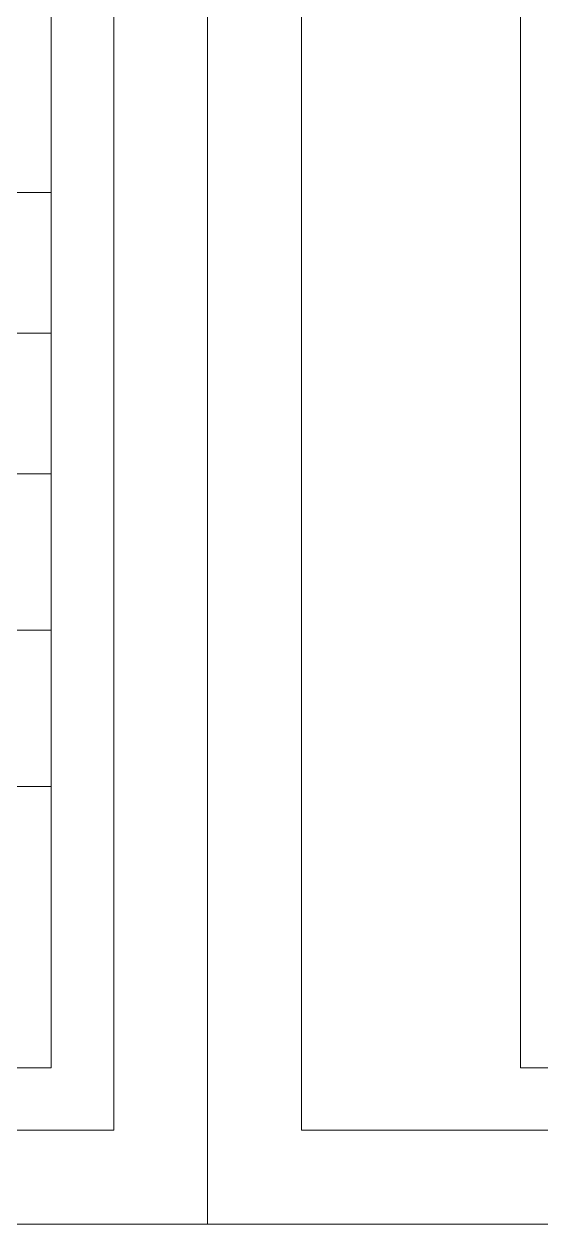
# Model space of a CAD drawing. Header units: millimetres. Extents: x 29078 to 32945, y -44812 to -43100.
# Drawn here: x 30711 to 30843.1, y -44812.3 to -44505.1 of the extents above; entities that cross this region are included whole.
import ezdxf

# ---------------------------------------------------------------- set-up
doc = ezdxf.new("R2010")
doc.units = ezdxf.units.MM
doc.layers.add('TK', color=7, linetype='Continuous', lineweight=13)
doc.layers.add('不可打印', color=7, linetype='Continuous', lineweight=13, plot=False)

# ---------------------------------------------------------------- blocks, each defined once
blk = doc.blocks.new('A$C2D533E0D')
at = {"layer": 'TK', "ltscale": 2}
for p, q in [((-414, 6), (-414, 291)), ((-6, 291), (-6, 6)), ((-400, 10), (-400, 287)), ((-10, 287), (-10, 10)), ((-10, 287), (-10, 10)), ((-10, 10), (-400, 10)), ((-6, 6), (-414, 6))]:
    blk.add_line(p, q, dxfattribs=at)
at = {"layer": '不可打印', "color": 1, "linetype": 'Continuous', "ltscale": 2}
for p, q in [((-420, 0), (-420, 297)), ((0, 297), (0, 0)), ((0, 0), (-420, 0))]:
    blk.add_line(p, q, dxfattribs=at)
blk = doc.blocks.new('*U19')
at = {"layer": 'TK'}
for p, q in [((-1731.986, 12595.92), (-1611.986, 12595.92)), ((-1731.986, 12586.92), (-1611.986, 12586.92)), ((-1611.986, 12566.92), (-1731.986, 12566.92))]:
    blk.add_line(p, q, dxfattribs=at)
blk.add_lwpolyline([(-1791.986, 12604.92), (-1611.986, 12604.92), (-1611.986, 12548.92), (-1791.986, 12548.92)], close=True, dxfattribs=at)
blk.add_lwpolyline([(-1791.986, 12576.92), (-1611.986, 12576.92)], dxfattribs=at)

msp = doc.modelspace()

# ---------------------------------------------------------------- block references
at = {"layer": 'TK', "xscale": 4, "yscale": 4, "zscale": 4}
for name, p in [('A$C2D533E0D', (30757.898, -44812.306)), ('A$C2D533E0D', (32437.898, -44812.306)), ('*U19', (37165.844, -94967.985))]:
    msp.add_blockref(name, p, dxfattribs=at)

doc.saveas('drawing.dxf')
